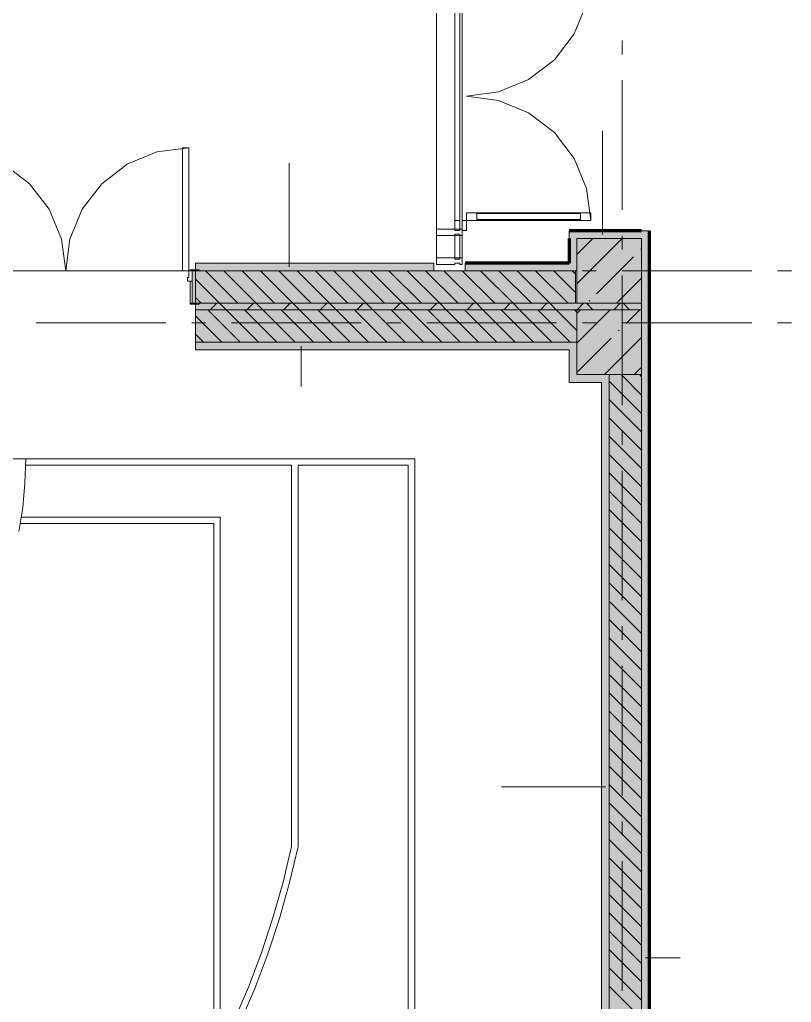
# Model space of a CAD drawing. Header units: millimetres. Extents: x -537608 to 253996, y -217170 to 186033.
# Drawn here: x -281458 to -275507, y -16793 to -9213 of the extents above; entities that cross this region are included whole.
import ezdxf

# ---------------------------------------------------------------- set-up
doc = ezdxf.new("R2010")
doc.units = ezdxf.units.MM
doc.layers.add('16) Лак 1.6м', color=160, linetype='Continuous', lineweight=90)
doc.layers.add('PDF _Геометрия', color=7, linetype='Continuous')
doc.layers.add('PDF _Сплошная заливка', color=7, linetype='Continuous', true_color=0xffffff)

msp = doc.modelspace()

# ---------------------------------------------------------------- hatches: boundary and pattern name
at = {"layer": 'PDF _Сплошная заливка', "true_color": 0xff7d7d, "transparency": 33554559}
for points in [[(-276661.3528, -10900.6592), (-276661.3528, -10840.6596), (-277221.3513, -10840.6596), (-277221.3513, -10900.6592), (-277161.3528, -10900.6592)], [(-276661.3528, -28938.6636), (-276601.352, -28938.6636), (-276601.352, -10840.6596), (-276661.3528, -10840.6596), (-276661.3528, -26801.2363)], [(-277221.3513, -11150.6594), (-277221.3513, -11090.6598), (-278021.3526, -11090.6598), (-278021.3526, -11150.6594), (-277845.4411, -11150.6594)], [(-276971.3524, -12010.6587), (-276911.3516, -12010.6587), (-276911.3516, -11950.6591), (-277161.3528, -11950.6591), (-277161.3528, -12010.6587)]]:
    msp.add_hatch(color=11, dxfattribs=at).paths.add_polyline_path(points)
at = {"layer": 'PDF _Сплошная заливка', "transparency": 33554559}
for points in [[(-277161.3528, -11400.6589), (-276661.3528, -11400.6589), (-276661.3528, -10900.6592), (-277161.3528, -10900.6592), (-277161.3528, -11137.594)], [(-277161.3528, -11450.6591), (-276661.3528, -11450.6591), (-276661.3528, -11400.6589), (-280073.3528, -11400.6589), (-280073.3528, -11408.6598), (-280103.352, -11408.6598), (-280103.352, -11450.6591), (-277845.4411, -11450.6591)]]:
    msp.add_hatch(color=256, dxfattribs=at).paths.add_polyline_path(points)
at = {"layer": 'PDF _Сплошная заливка', "true_color": 0xff7d7d, "transparency": 33554559}
h = msp.add_hatch(color=11, dxfattribs=at)
h.paths.add_polyline_path([(-278263.3511, -11150.6594), (-278263.3511, -11090.6598), (-280103.352, -11090.6598), (-280103.352, -11142.6585), (-280073.3528, -11142.6585), (-280073.3528, -11150.6594), (-279521.3977, -11150.6594)], flags=0)
h.paths.add_polyline_path([(-282133.3534, -11150.6594), (-282133.3534, -11142.6585), (-282103.352, -11142.6585), (-282103.352, -11090.6598), (-282511.3541, -11090.6598), (-282511.3541, -11150.6594)], flags=0)
at = {"layer": 'PDF _Сплошная заливка', "transparency": 33554559}
h = msp.add_hatch(color=256, dxfattribs=at)
h.paths.add_polyline_path([(-277171.351, -11400.6589), (-277171.351, -11150.6594), (-280103.352, -11150.6594), (-280103.352, -11400.6589), (-277845.4411, -11400.6589)], flags=0)
h.paths.add_polyline_path([(-282103.352, -11400.6589), (-282103.352, -11150.6594), (-282511.3541, -11150.6594), (-282511.3541, -11400.6589), (-282133.3534, -11400.6589)], flags=0)
h.paths.add_polyline_path([(-283011.354, -11400.6589), (-283011.354, -11150.6594), (-287911.3535, -11150.6594), (-287911.3535, -11400.6589), (-286225.222, -11400.6589)], flags=0)
h.paths.add_polyline_path([(-289577.1352, -11400.6589), (-288411.3534, -11400.6589), (-288411.3534, -11150.6594), (-290911.3555, -11150.6594), (-290911.3555, -11400.6589)], flags=0)
h = msp.add_hatch(color=256, dxfattribs=at)
h.paths.add_polyline_path([(-277161.3528, -11700.6595), (-277161.3528, -11450.6591), (-280103.352, -11450.6591), (-280103.352, -11700.6595), (-277845.4411, -11700.6595)], flags=0)
h.paths.add_polyline_path([(-283011.354, -11700.6595), (-283011.354, -11450.6591), (-287911.3535, -11450.6591), (-287911.3535, -11700.6595), (-286225.222, -11700.6595)], flags=0)
h.paths.add_polyline_path([(-282511.3541, -11700.6595), (-282103.352, -11700.6595), (-282103.352, -11450.6591), (-282511.3541, -11450.6591), (-282511.3541, -11562.9942)], flags=0)
h.paths.add_polyline_path([(-289577.1352, -11700.6595), (-288411.3534, -11700.6595), (-288411.3534, -11450.6591), (-290911.3555, -11450.6591), (-290911.3555, -11700.6595)], flags=0)
h.paths.add_polyline_path([(-291411.3555, -11700.6595), (-291411.3555, -11450.6591), (-294561.356, -11450.6591), (-294561.356, -11700.6595), (-291672.0805, -11700.6595)], flags=0)
at = {"layer": 'PDF _Сплошная заливка', "true_color": 0xff7d7d, "transparency": 33554559}
h = msp.add_hatch(color=11, dxfattribs=at)
h.paths.add_polyline_path([(-277221.3513, -11760.6591), (-277161.3528, -11760.6591), (-277161.3528, -11700.6595), (-280103.352, -11700.6595), (-280103.352, -11760.6591), (-277845.4411, -11760.6591)], flags=0)
h.paths.add_polyline_path([(-282103.352, -11760.6591), (-282103.352, -11700.6595), (-282511.3541, -11700.6595), (-282511.3541, -11760.6591), (-282451.3534, -11760.6591)], flags=0)
at = {"layer": 'PDF _Сплошная заливка', "transparency": 33554559}
h = msp.add_hatch(color=256, dxfattribs=at)
h.paths.add_polyline_path([(-276661.3528, -42060.6668), (-276661.764, -42050.6663), (-276911.3516, -42050.6663), (-276911.3516, -42060.6668)], flags=0)
h.paths.add_polyline_path([(-276680.4968, -41550.6664), (-276661.3528, -41550.6664), (-276661.3528, -36000.6642), (-276911.3516, -36000.6642), (-276911.3516, -41550.6664), (-276682.3914, -41550.6664)], flags=0)
h.paths.add_polyline_path([(-276911.3516, -35400.6659), (-276661.3528, -35400.6659), (-276661.3528, -30000.6644), (-276911.3516, -30000.6644), (-276911.3516, -35345.0422)], flags=0)
h.paths.add_polyline_path([(-276661.3528, -29400.664), (-276661.3528, -24000.6624), (-276911.3516, -24000.6624), (-276911.3516, -29400.664), (-276670.195, -29400.664)], flags=0)
h.paths.add_polyline_path([(-276852.9743, -23400.662), (-276661.3528, -23400.662), (-276661.3528, -21410.6625), (-276911.3516, -21411.1604), (-276911.3516, -23400.662)], flags=0)
h.paths.add_polyline_path([(-276661.3528, -21350.6613), (-276661.3528, -18000.6618), (-276911.3516, -18000.6618), (-276911.3516, -21350.6613)], flags=0)
h.paths.add_polyline_path([(-276661.3528, -17400.6608), (-276661.3528, -11950.6591), (-276911.3516, -11950.6591), (-276911.3516, -17400.6608)], flags=0)

# ---------------------------------------------------------------- linework, layer by layer
at = {"layer": '16) Лак 1.6м'}
for p, q in [((-276661.3528, -10840.6596), (-277221.3513, -10840.6596)), ((-277221.3513, -10900.6592), (-277221.3513, -11090.6598)), ((-276601.352, -28938.6636), (-276601.352, -10840.6596)), ((-277221.3513, -11090.6598), (-278021.3526, -11090.6598))]:
    msp.add_line(p, q, dxfattribs=at)
at = {"layer": 'PDF _Геометрия', "lineweight": 9}
for p, q in [((-278243.3523, -8778.1583), (-278243.3523, -10828.1597)), ((-278103.3521, -10828.1597), (-278103.3521, -8778.1583)), ((-278063.3524, -8778.1583), (-278063.3524, -10828.1597)), ((-278046.3526, -8778.1583), (-278046.3526, -10828.1597)), ((-277181.9672, -9323.1583), (-277086.0639, -9091.6252)), ((-277334.5299, -9521.9817), (-277181.9672, -9323.1583)), ((-277533.3509, -9674.5433), (-277334.5299, -9521.9817)), ((-277764.8861, -9770.4475), (-277533.3509, -9674.5433)), ((-278013.3521, -9803.1586), (-277764.8861, -9770.4475)), ((-277764.8861, -9835.8704), (-278013.3521, -9803.1586)), ((-277533.3509, -9931.7745), (-277764.8861, -9835.8704)), ((-277334.5299, -10084.3361), (-277533.3509, -9931.7745)), ((-276964.4586, -10870.6586), (-276964.4586, -10070.6589)), ((-277181.9672, -10283.1587), (-277334.5299, -10084.3361)), ((-280399.2304, -10233.0293), (-280628.3521, -10327.9348)), ((-280153.3522, -10200.6591), (-280399.2304, -10233.0293)), ((-280153.3522, -10200.6591), (-280203.3525, -10200.6591)), ((-280203.3525, -10200.6591), (-280203.3525, -11150.6594)), ((-280153.3522, -11150.6594), (-280153.3522, -10200.6591)), ((-277086.0639, -10514.6923), (-277181.9672, -10283.1587)), ((-281381.602, -10478.9075), (-281578.3519, -10327.9348)), ((-280628.3521, -10327.9348), (-280825.1042, -10478.9075)), ((-279380.4976, -11120.6588), (-279380.4976, -10320.6586)), ((-281230.6282, -10675.659), (-281381.602, -10478.9075)), ((-280825.1042, -10478.9075), (-280976.078, -10675.659)), ((-277053.3519, -10763.1588), (-277086.0639, -10514.6923)), ((-281135.7238, -10904.7812), (-281230.6282, -10675.659)), ((-280976.078, -10675.659), (-281070.9823, -10904.7812)), ((-278103.3521, -10763.1588), (-278063.3524, -10763.1588)), ((-278063.3524, -10763.1588), (-278103.3521, -10763.1588)), ((-278013.3521, -10763.1588), (-278046.3526, -10763.1588)), ((-278046.3526, -10763.1588), (-278013.3521, -10763.1588)), ((-278013.3521, -10703.1592), (-278013.3521, -10763.1588)), ((-277053.3519, -10703.1592), (-278013.3521, -10703.1592)), ((-278013.3521, -10703.1592), (-278013.3521, -10763.1588)), ((-277053.3519, -10703.1592), (-278013.3521, -10703.1592)), ((-278013.3521, -10763.1588), (-277053.3519, -10763.1588)), ((-278013.3521, -10763.1588), (-277053.3519, -10763.1588)), ((-278013.3521, -10763.1588), (-278013.3521, -10838.1591)), ((-278013.3521, -10838.1591), (-278013.3521, -10763.1588)), ((-278013.3521, -10763.1588), (-277053.3519, -10763.1588)), ((-277933.3527, -10763.1588), (-277933.3527, -10703.1592)), ((-277133.3514, -10709.1592), (-277933.3527, -10709.1592)), ((-277133.3514, -10753.1594), (-277933.3527, -10753.1594)), ((-277133.3514, -10763.1588), (-277133.3514, -10703.1592)), ((-277053.3519, -10763.1588), (-277053.3519, -10703.1592)), ((-277053.3519, -10763.1588), (-277053.3519, -10703.1592)), ((-278103.3521, -10828.1597), (-278243.3523, -10828.1597)), ((-278243.3523, -10828.1597), (-278243.3523, -10878.1587)), ((-278063.3524, -10828.1597), (-278103.3521, -10828.1597)), ((-278103.3521, -10838.1591), (-278103.3521, -10828.1597)), ((-278063.3524, -10838.1591), (-278103.3521, -10838.1591)), ((-278063.3524, -10828.1597), (-278063.3524, -10838.1591)), ((-278046.3526, -10828.1597), (-278063.3524, -10828.1597)), ((-278046.3526, -10878.1587), (-278046.3526, -10828.1597)), ((-278013.3521, -10838.1591), (-278046.3526, -10838.1591)), ((-278046.3526, -10838.1591), (-278013.3521, -10838.1591)), ((-281103.352, -11150.6594), (-281135.7238, -10904.7812)), ((-281070.9823, -10904.7812), (-281103.352, -11150.6594)), ((-278243.3523, -10878.1587), (-278103.3521, -10878.1587)), ((-278243.3523, -10878.1587), (-278243.3523, -11050.659)), ((-278103.3521, -10878.1587), (-278103.3521, -10868.159)), ((-278103.3521, -10868.159), (-278063.3524, -10868.159)), ((-278103.3521, -11050.659), (-278103.3521, -10878.1587)), ((-278103.3521, -10878.1587), (-278063.3524, -10878.1587)), ((-278063.3524, -10868.159), (-278063.3524, -10878.1587)), ((-278063.3524, -10878.1587), (-278046.3526, -10878.1587)), ((-278063.3524, -10878.1587), (-278063.3524, -11050.659)), ((-278046.3526, -10878.1587), (-278046.3526, -11050.659)), ((-277221.3513, -10840.6596), (-277221.3513, -10900.6592)), ((-277161.3528, -11251.4026), (-276810.6084, -10900.6592)), ((-277161.3528, -11023.3033), (-277038.7075, -10900.6592)), ((-276661.3528, -10900.6592), (-277161.3528, -10900.6592)), ((-277161.3528, -10900.6592), (-277161.3528, -11400.6589)), ((-276601.352, -10840.6596), (-276661.3528, -10840.6596)), ((-276661.3528, -11400.6589), (-276661.3528, -10900.6592)), ((-276667.8116, -10985.96), (-276663.0708, -10981.2187)), ((-278103.3521, -11050.659), (-278243.3523, -11050.659)), ((-278243.3523, -11050.659), (-278243.3523, -11100.6592)), ((-278063.3524, -11050.659), (-278103.3521, -11050.659)), ((-278103.3521, -11060.6592), (-278103.3521, -11050.659)), ((-278063.3524, -11060.6592), (-278103.3521, -11060.6592)), ((-278063.3524, -11050.659), (-278063.3524, -11060.6592)), ((-278046.3526, -11050.659), (-278063.3524, -11050.659)), ((-278046.3526, -11100.6592), (-278046.3526, -11050.659)), ((-277009.9591, -11328.1081), (-276724.8369, -11042.9856)), ((-280073.3528, -11142.6585), (-280143.3518, -11142.6585)), ((-280143.3518, -11142.6585), (-280143.3518, -11150.6594)), ((-278263.3511, -11090.6598), (-280103.352, -11090.6598)), ((-280103.352, -11090.6598), (-280103.352, -11142.6585)), ((-280073.3528, -11150.6594), (-280073.3528, -11142.6585)), ((-278263.3511, -11150.6594), (-278263.3511, -11090.6598)), ((-278243.3523, -11100.6592), (-278103.3521, -11100.6592)), ((-278103.3521, -11100.6592), (-278103.3521, -11090.6598)), ((-278103.3521, -11090.6598), (-278063.3524, -11090.6598)), ((-278063.3524, -11090.6598), (-278063.3524, -11100.6592)), ((-278063.3524, -11100.6592), (-278046.3526, -11100.6592)), ((-278021.3526, -11090.6598), (-278021.3526, -11150.6594)), ((-280203.3525, -11150.6594), (-280153.3522, -11150.6594)), ((-280153.3522, -11200.6597), (-280163.3527, -11200.6597)), ((-280163.3527, -11200.6597), (-280163.3527, -11230.6594)), ((-280153.3522, -11150.6594), (-280153.3522, -11200.6597)), ((-280128.3521, -11150.6594), (-280153.3522, -11150.6594)), ((-280143.3518, -11150.6594), (-280073.3528, -11150.6594)), ((-280128.3521, -11230.6594), (-280128.3521, -11150.6594)), ((-280103.352, -11150.6594), (-280128.3521, -11150.6594)), ((-280128.3521, -11150.6594), (-280128.3521, -11400.6589)), ((-280103.352, -11400.6589), (-280103.352, -11150.6594)), ((-279916.1182, -11400.6589), (-280103.352, -11213.4245)), ((-278263.3511, -11150.6594), (-280073.3528, -11150.6594)), ((-280073.3528, -11150.6594), (-278263.3511, -11150.6594)), ((-279774.6971, -11400.6589), (-280024.696, -11150.6594)), ((-279633.2739, -11400.6589), (-279883.2749, -11150.6594)), ((-279491.8527, -11400.6589), (-279741.8538, -11150.6594)), ((-279350.4316, -11400.6589), (-279600.4326, -11150.6594)), ((-279209.0105, -11400.6589), (-279459.0115, -11150.6594)), ((-279067.5894, -11400.6589), (-279317.5883, -11150.6594)), ((-278926.1682, -11400.6589), (-279176.1671, -11150.6594)), ((-278784.7471, -11400.6589), (-279034.746, -11150.6594)), ((-278643.326, -11400.6589), (-278893.3249, -11150.6594)), ((-278501.9027, -11400.6589), (-278751.9038, -11150.6594)), ((-278360.4816, -11400.6589), (-278610.4827, -11150.6594)), ((-278219.0605, -11400.6589), (-278469.0616, -11150.6594)), ((-278077.6394, -11400.6589), (-278327.6405, -11150.6594)), ((-277171.351, -11150.6594), (-278263.3511, -11150.6594)), ((-277936.2182, -11400.6589), (-278186.2172, -11150.6594)), ((-277794.7971, -11400.6589), (-278044.7961, -11150.6594)), ((-278021.3526, -11150.6594), (-277221.3513, -11150.6594)), ((-277653.376, -11400.6589), (-277903.375, -11150.6594)), ((-277511.9549, -11400.6589), (-277761.9538, -11150.6594)), ((-277370.5316, -11400.6589), (-277620.5327, -11150.6594)), ((-277229.1105, -11400.6589), (-277479.1116, -11150.6594)), ((-277171.351, -11316.9975), (-277337.6905, -11150.6594)), ((-277221.3513, -11150.6594), (-277161.3528, -11150.6594)), ((-277171.351, -11175.5755), (-277196.2694, -11150.6594)), ((-277171.351, -11400.6589), (-277171.351, -11150.6594)), ((-276854.4125, -11400.6589), (-276661.3528, -11207.5994)), ((-280163.3527, -11230.6594), (-280128.3521, -11230.6594)), ((-280128.3521, -11230.6594), (-280143.3518, -11230.6594)), ((-280143.3518, -11230.6594), (-280143.3518, -11400.6589)), ((-280128.3521, -11400.6589), (-280128.3521, -11230.6594)), ((-280057.5394, -11400.6589), (-280103.352, -11354.8451)), ((-280143.3518, -11400.6589), (-280128.3521, -11400.6589)), ((-280073.3528, -11400.6589), (-280143.3518, -11400.6589)), ((-280143.3518, -11400.6589), (-280143.3518, -11408.6598)), ((-280143.3518, -11408.6598), (-280073.3528, -11408.6598)), ((-280128.3521, -11400.6589), (-280103.352, -11400.6589)), ((-280103.352, -11408.6598), (-280103.352, -11450.6591)), ((-280073.3528, -11408.6598), (-280073.3528, -11400.6589)), ((-277161.3528, -11400.6589), (-280073.3528, -11400.6589)), ((-280073.3528, -11400.6589), (-277171.351, -11400.6589)), ((-279988.2185, -11450.6591), (-279938.2183, -11400.6589)), ((-279866.118, -11450.6591), (-279916.1182, -11400.6589)), ((-279705.3762, -11450.6591), (-279655.3761, -11400.6589)), ((-279583.2758, -11450.6591), (-279633.2739, -11400.6589)), ((-279422.5318, -11450.6591), (-279372.5317, -11400.6589)), ((-279300.4314, -11450.6591), (-279350.4316, -11400.6589)), ((-279139.6896, -11450.6591), (-279089.6894, -11400.6589)), ((-279017.5892, -11450.6591), (-279067.5894, -11400.6589)), ((-278856.8474, -11450.6591), (-278806.8472, -11400.6589)), ((-278734.7469, -11450.6591), (-278784.7471, -11400.6589)), ((-278574.0051, -11450.6591), (-278524.0049, -11400.6589)), ((-278451.9047, -11450.6591), (-278501.9027, -11400.6589)), ((-278291.1608, -11450.6591), (-278241.1605, -11400.6589)), ((-278169.0603, -11450.6591), (-278219.0605, -11400.6589)), ((-278008.3185, -11450.6591), (-277958.3183, -11400.6589)), ((-277886.218, -11450.6591), (-277936.2182, -11400.6589)), ((-277725.4763, -11450.6591), (-277675.4761, -11400.6589)), ((-277603.3758, -11450.6591), (-277653.376, -11400.6589)), ((-277442.6341, -11450.6591), (-277392.6339, -11400.6589)), ((-277320.5336, -11450.6591), (-277370.5316, -11400.6589)), ((-277161.3528, -11400.6589), (-276661.3528, -11400.6589)), ((-277159.7897, -11450.6591), (-277109.7895, -11400.6589)), ((-277037.6892, -11450.6591), (-277087.6894, -11400.6589)), ((-277066.9844, -11385.1334), (-277062.2415, -11380.3912)), ((-276876.9475, -11450.6591), (-276826.9472, -11400.6589)), ((-276754.8469, -11450.6591), (-276804.8471, -11400.6589)), ((-276661.3528, -11450.6591), (-276661.3528, -11400.6589)), ((-276661.3528, -11400.6589), (-276661.3528, -11450.6591)), ((-280103.352, -11450.6591), (-277161.3528, -11450.6591)), ((-277161.3528, -11450.6591), (-280103.352, -11450.6591)), ((-280103.352, -11450.6591), (-280103.352, -11700.6595)), ((-279898.9613, -11700.6595), (-280103.352, -11496.2677)), ((-279757.538, -11700.6595), (-280007.5391, -11450.6591)), ((-279616.1169, -11700.6595), (-279866.118, -11450.6591)), ((-279474.6958, -11700.6595), (-279724.6969, -11450.6591)), ((-279333.2747, -11700.6595), (-279583.2758, -11450.6591)), ((-279191.8536, -11700.6595), (-279441.8525, -11450.6591)), ((-279050.4324, -11700.6595), (-279300.4314, -11450.6591)), ((-278909.0113, -11700.6595), (-279159.0103, -11450.6591)), ((-278767.5902, -11700.6595), (-279017.5892, -11450.6591)), ((-278626.1669, -11700.6595), (-278876.1681, -11450.6591)), ((-278484.7458, -11700.6595), (-278734.7469, -11450.6591)), ((-278343.3247, -11700.6595), (-278593.3258, -11450.6591)), ((-278201.9036, -11700.6595), (-278451.9047, -11450.6591)), ((-278060.4825, -11700.6595), (-278310.4814, -11450.6591)), ((-277919.0614, -11700.6595), (-278169.0603, -11450.6591)), ((-277777.6402, -11700.6595), (-278027.6392, -11450.6591)), ((-277636.217, -11700.6595), (-277886.218, -11450.6591)), ((-277494.7959, -11700.6595), (-277744.7969, -11450.6591)), ((-277353.3747, -11700.6595), (-277603.3758, -11450.6591)), ((-277211.9536, -11700.6595), (-277461.9547, -11450.6591)), ((-277161.3528, -11609.8402), (-277320.5336, -11450.6591)), ((-277161.3528, -11468.4189), (-277179.1103, -11450.6591)), ((-277161.3528, -11707.5992), (-276904.4127, -11450.6591)), ((-277161.3528, -11479.5013), (-277132.5096, -11450.6591)), ((-276661.3528, -11450.6591), (-277161.3528, -11450.6591)), ((-277161.3528, -11450.6591), (-277161.3528, -11950.6591)), ((-276781.8601, -11556.2067), (-276676.3136, -11450.6591)), ((-276661.3528, -11950.6591), (-276661.3528, -11450.6591)), ((-280040.3824, -11700.6595), (-280103.352, -11637.6889)), ((-277161.3528, -11935.6986), (-276895.9106, -11670.2561)), ((-276948.2145, -11950.6591), (-276661.3528, -11663.7968)), ((-276838.8853, -11613.2313), (-276834.1446, -11608.4906)), ((-280103.352, -11700.6595), (-277161.3528, -11700.6595)), ((-277161.3528, -11700.6595), (-280103.352, -11700.6595)), ((-280103.352, -11700.6595), (-280103.352, -11760.6591)), ((-279287.0228, -11730.66), (-279287.0228, -12041.6624)), ((-280103.352, -11760.6591), (-277221.3513, -11760.6591)), ((-277221.3513, -11760.6591), (-277221.3513, -12010.6587)), ((-276720.1155, -11950.6591), (-276667.8116, -11898.3547)), ((-277161.3528, -11950.6591), (-276661.3528, -11950.6591)), ((-276911.3516, -12010.6587), (-276911.3516, -11950.6591)), ((-276911.3516, -11950.6591), (-276911.3516, -12010.6587)), ((-276661.3528, -12109.84), (-276820.5314, -11950.6591)), ((-276661.3528, -11968.4188), (-276679.1103, -11950.6591)), ((-276661.3528, -17400.6608), (-276661.3528, -11950.6591)), ((-276661.3528, -11950.6591), (-276661.3528, -17400.6608)), ((-277221.3513, -12010.6587), (-277161.3528, -12010.6587)), ((-277161.3528, -12010.6587), (-276971.3524, -12010.6587)), ((-276971.3524, -12010.6587), (-276971.3524, -17340.6604)), ((-276661.3528, -12251.2613), (-276911.3516, -12001.2611)), ((-276911.3516, -12010.6587), (-276911.3516, -17400.6608)), ((-276911.3516, -17400.6608), (-276911.3516, -12010.6587)), ((-276661.3528, -12392.6825), (-276911.3516, -12142.6823)), ((-276661.3528, -12534.1045), (-276911.3516, -12284.1049)), ((-276661.3528, -12675.5257), (-276911.3516, -12425.5254)), ((-276661.3528, -12816.947), (-276911.3516, -12566.9467)), ((-276661.3528, -12958.3689), (-276911.3516, -12708.3679)), ((-276661.3528, -13099.7902), (-276911.3516, -12849.7899)), ((-276661.3528, -13241.2114), (-276911.3516, -12991.2111)), ((-276661.3528, -13382.6327), (-276911.3516, -13132.6324)), ((-276661.3528, -13524.0546), (-276911.3516, -13274.0536)), ((-276661.3528, -13665.4759), (-276911.3516, -13415.4756)), ((-276661.3528, -13806.8971), (-276911.3516, -13556.8968)), ((-276661.3528, -13948.3177), (-276911.3516, -13698.3181)), ((-276661.3528, -14089.7403), (-276911.3516, -13839.74)), ((-276661.3528, -14231.1616), (-276911.3516, -13981.1613)), ((-276661.3528, -14372.5821), (-276911.3516, -14122.5825)), ((-276661.3528, -14514.0033), (-276911.3516, -14264.0038)), ((-276661.3528, -14655.426), (-276911.3516, -14405.4257)), ((-276661.3528, -14796.8466), (-276911.3516, -14546.847)), ((-276661.3528, -14938.2678), (-276911.3516, -14688.2682)), ((-276661.3528, -15079.689), (-276911.3516, -14829.6888)), ((-276661.3528, -15221.1109), (-276911.3516, -14971.1114)), ((-276941.3509, -15131.9291), (-277741.3522, -15131.9291)), ((-276661.3528, -15362.5322), (-276911.3516, -15112.5326)), ((-276661.3528, -15503.9535), (-276911.3516, -15253.9532)), ((-276661.3528, -15645.3747), (-276911.3516, -15395.3745)), ((-276661.3528, -15786.7966), (-276911.3516, -15536.7972)), ((-276661.3528, -15928.2179), (-276911.3516, -15678.2177)), ((-276661.3528, -16069.6393), (-276911.3516, -15819.6389)), ((-276661.3528, -16211.0604), (-276911.3516, -15961.0602)), ((-276661.3528, -16352.4823), (-276911.3516, -16102.482)), ((-276661.3528, -16493.9037), (-276911.3516, -16243.9034)), ((-276661.3528, -16635.3248), (-276911.3516, -16385.3245)), ((-276631.3513, -16448.8863), (-276365.201, -16448.8863)), ((-276661.3528, -16776.7454), (-276911.3516, -16526.7459)), ((-276661.3528, -16918.1682), (-276911.3516, -16668.1679))]:
    msp.add_line(p, q, dxfattribs=at)
at = {"layer": 'PDF _Геометрия', "color": 253, "lineweight": 9, "true_color": 0xaaaaaa}
for p, q in [((-276811.3512, -9374.4158), (-276811.3512, -9480.2483)), ((-276811.3512, -9680.2484), (-276811.3512, -10680.2493)), ((-276811.3512, -10880.2489), (-276811.3512, -10986.0827)), ((-281330.3875, -11150.6594), (-280330.3875, -11150.6594)), ((-280130.3889, -11150.6594), (-280024.5539, -11150.6594)), ((-279824.5552, -11150.6594), (-278824.5553, -11150.6594)), ((-278624.5544, -11150.6594), (-278518.7216, -11150.6594)), ((-278318.7207, -11150.6594), (-277318.7208, -11150.6594)), ((-277118.72, -11150.6594), (-277012.8871, -11150.6594)), ((-276812.8863, -11150.6594), (-275812.8863, -11150.6594)), ((-276811.3512, -11186.083), (-276811.3512, -12186.0826)), ((-275612.8876, -11150.6594), (-275507.0527, -11150.6594)), ((-281330.3875, -11550.6595), (-280330.3875, -11550.6595)), ((-280130.3889, -11550.6595), (-280024.5539, -11550.6595)), ((-279824.5552, -11550.6595), (-278824.5553, -11550.6595)), ((-278624.5544, -11550.6595), (-278518.7216, -11550.6595)), ((-278318.7207, -11550.6595), (-277318.7208, -11550.6595)), ((-277118.72, -11550.6595), (-277012.8871, -11550.6595)), ((-276812.8863, -11550.6595), (-275812.8863, -11550.6595)), ((-275612.8876, -11550.6595), (-275507.0527, -11550.6595)), ((-276811.3512, -12386.0828), (-276811.3512, -12491.916)), ((-276811.3512, -12691.9161), (-276811.3512, -13691.9158)), ((-276811.3512, -13891.9173), (-276811.3512, -13997.7499)), ((-276811.3512, -14197.7493), (-276811.3512, -15197.7504)), ((-276811.3512, -15397.7505), (-276811.3512, -15503.5845)), ((-276811.3512, -15703.5839), (-276811.3512, -16703.5843))]:
    msp.add_line(p, q, dxfattribs=at)
at = {"layer": 'PDF _Геометрия', "color": 9, "lineweight": 9, "true_color": 0xc0c0c0}
for p, q in [((-282003.3537, -11150.6594), (-280203.3525, -11150.6594)), ((-280203.3525, -11150.6594), (-282003.3537, -11150.6594)), ((-281411.302, -12600.1755), (-290411.3038, -12600.1755)), ((-281417.2226, -12788.5472), (-281411.302, -12600.1755)), ((-281412.8737, -12650.175), (-279361.3018, -12650.175)), ((-278411.3021, -12600.1755), (-281411.302, -12600.1755)), ((-279361.3018, -12650.175), (-279361.3018, -15590.1759)), ((-279311.3016, -15590.1759), (-279311.3016, -12650.175)), ((-279311.3016, -12650.175), (-278461.3023, -12650.175)), ((-278461.3023, -12650.175), (-278461.3023, -26575.1782)), ((-278411.3021, -26625.1785), (-278411.3021, -12600.1755)), ((-281434.9587, -12976.1752), (-281417.2226, -12788.5472)), ((-281464.4412, -13162.3197), (-281434.9587, -12976.1752)), ((-281454.598, -13100.1754), (-279961.3023, -13100.1754)), ((-279911.3021, -13050.1752), (-281446.6794, -13050.1752)), ((-279961.3023, -13100.1754), (-279961.3023, -17255.2818)), ((-279911.3021, -17157.5355), (-279911.3021, -13050.1752)), ((-279361.3018, -15590.1759), (-279427.2339, -15866.789)), ((-279377.3629, -15869.2292), (-279311.3016, -15590.1759)), ((-279427.2339, -15866.789), (-279504.8436, -16140.3552)), ((-279455.218, -16145.225), (-279377.3629, -15869.2292)), ((-279504.8436, -16140.3552), (-279593.991, -16410.3817)), ((-279544.7228, -16417.6638), (-279455.218, -16145.225)), ((-279593.991, -16410.3817), (-279694.5125, -16676.3838)), ((-279645.7222, -16686.056), (-279544.7228, -16417.6638)), ((-279694.5125, -16676.3838), (-279806.2293, -16937.8827)), ((-279758.0268, -16949.9162), (-279645.7222, -16686.056))]:
    msp.add_line(p, q, dxfattribs=at)
at = {"layer": 'PDF _Сплошная заливка', "color": 11, "lineweight": 35, "true_color": 0xff7d7d, "transparency": 33554559}
for points in [[(-277161.3528, -11150.6594), (-277161.3528, -10900.6592), (-277221.3513, -11150.6594), (-277221.3513, -10900.6592)], [(-277161.3528, -12010.6587), (-277161.3528, -11760.6591), (-277221.3513, -12010.6587), (-277221.3513, -11760.6591)], [(-276911.3516, -17400.6608), (-276911.3516, -12010.6587), (-276971.3524, -17400.6608), (-276971.3524, -12010.6587)]]:
    msp.add_solid(points, dxfattribs=at)
at = {"layer": 'PDF _Сплошная заливка', "color": 7, "lineweight": 35, "true_color": 0xf4f4f4, "transparency": 33554559}
msp.add_solid([(-280103.352, -11400.6589), (-280103.352, -11150.6594), (-280128.3521, -11400.6589), (-280128.3521, -11150.6594)], dxfattribs=at)
at = {"layer": 'PDF _Сплошная заливка', "lineweight": 35, "transparency": 33554559}
msp.add_solid([(-277161.3528, -11950.6591), (-276661.3528, -11950.6591), (-277161.3528, -11450.6591), (-276661.3528, -11450.6591)], dxfattribs=at)

doc.saveas('drawing.dxf')
